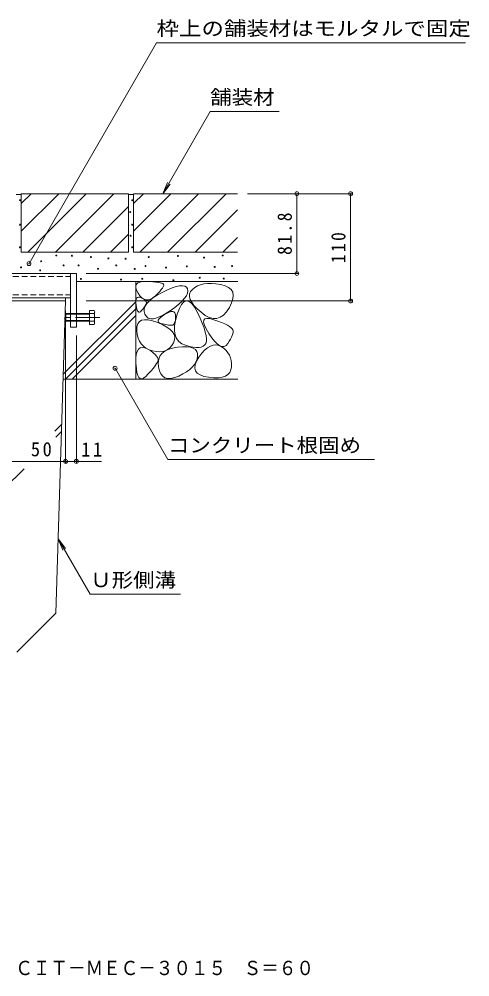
# Model space of a CAD drawing. Units: millimetres at full size, sheet at 1:5. Extents: x -1311 to 1966, y -1318 to 1367.
# Drawn here: x 855 to 1317, y -1318 to -336 of the extents above; entities that cross this region are included whole.
import ezdxf
from ezdxf.enums import TextEntityAlignment as Align

# ---------------------------------------------------------------- set-up
doc = ezdxf.new("R2010")
doc.units = ezdxf.units.MM
doc.header["$LTSCALE"] = 5
doc.header["$PDMODE"] = 32
doc.header["$PDSIZE"] = 4
doc.linetypes.add('CHAIN1', pattern=[8, 5, -1, 1, -1])
doc.linetypes.add('DASHED1', pattern=[1.8, 1.2, -0.6])
for name, color, linetype, lineweight in [('4-0_通り芯', 7, 'Continuous', 9), ('4-4_文字', 7, 'Continuous', 9), ('4-5_建具', 7, 'Continuous', 9), ('4-E_見え係り', 7, 'Continuous', 9), ('4-F_断熱材', 6, 'Continuous', 5)]:
    doc.layers.add(name, color=color, linetype=linetype, lineweight=lineweight)
doc.layers.add('F-4_F-4ﾚｲﾔ', color=2, linetype='Continuous')
doc.styles.add('ＭＳ ゴシック', font='')
doc.styles.get('ＭＳ ゴシック').set_extended_font_data('MS Gothic')

msp = doc.modelspace()

# ---------------------------------------------------------------- linework, layer by layer
at = {"layer": '4-0_通り芯'}
for p, q in [((735.723, -596.518), (907.523, -596.518)), ((913.523, -596.518), (907.523, -596.518)), ((907.523, -596.518), (907.523, -651.518)), ((913.523, -651.518), (913.523, -596.518)), ((740.223, -621.518), (907.523, -621.518)), ((741.523, -624.718), (902.523, -624.718)), ((902.523, -624.718), (902.523, -621.518)), ((907.523, -651.518), (913.523, -651.518))]:
    msp.add_line(p, q, dxfattribs=at)
at = {"layer": '4-0_通り芯', "linetype": 'DASHED1'}
for p, q in [((497.523, -599.718), (907.523, -599.718)), ((497.523, -618.318), (907.523, -618.318))]:
    msp.add_line(p, q, dxfattribs=at)
at = {"layer": '4-0_通り芯', "color": 2}
for p, q in [((902.698, -637.518), (901.998, -638.218)), ((902.698, -637.518), (902.698, -645.518)), ((907.523, -637.518), (902.698, -637.518)), ((931.698, -637.518), (913.523, -637.518)), ((931.698, -634.318), (926.998, -634.318)), ((932.298, -647.382), (932.298, -636.182)), ((901.998, -638.218), (901.998, -644.818)), ((907.523, -638.218), (901.998, -638.218)), ((901.998, -644.818), (902.698, -645.518)), ((901.998, -644.818), (907.523, -644.818)), ((902.698, -645.518), (907.523, -645.518)), ((926.998, -638.218), (913.523, -638.218)), ((913.523, -644.818), (926.998, -644.818)), ((913.523, -645.518), (931.698, -645.518))]:
    msp.add_line(p, q, dxfattribs=at)
at = {"layer": '4-0_通り芯', "color": 2, "linetype": 'DASHED1'}
for p, q in [((907.523, -637.518), (913.523, -637.518)), ((907.523, -638.218), (913.523, -638.218)), ((907.523, -644.818), (913.523, -644.818)), ((907.523, -645.518), (913.523, -645.518))]:
    msp.add_line(p, q, dxfattribs=at)
at = {"layer": '4-0_通り芯', "color": 4, "linetype": 'CHAIN1'}
msp.add_line((937.698, -641.518), (900.777, -641.518), dxfattribs=at)
at = {"layer": '4-0_通り芯', "color": 2}
msp.add_lwpolyline([(926.998, -634.318), (926.998, -648.718), (931.698, -648.718)], dxfattribs=at)
for centre, radius, start, end in [((929.923, -635.918), 2.39, 317.9749, 42.0251), ((918.891, -641.518), 13.418, 342.65606, 17.34394), ((929.923, -647.118), 2.39, 317.9749, 42.0251)]:
    msp.add_arc(centre, radius, start, end, dxfattribs=at)
at = {"layer": '4-4_文字'}
for p, q in [((1196.003, -514.718), (1088.752, -514.718)), ((1139.472, -514.718), (1139.472, -596.518)), ((1194.503, -514.718), (1194.503, -624.718)), ((1140.972, -596.518), (923.523, -596.518)), ((1196.003, -624.718), (923.523, -624.718)), ((902.523, -790.69), (902.523, -634.718)), ((913.523, -790.69), (913.523, -660.218)), ((552.523, -789.19), (902.523, -789.19)), ((902.523, -789.19), (939.416, -789.19))]:
    msp.add_line(p, q, dxfattribs=at)
for p in [(1139.472, -514.718), (1194.503, -514.718), (1139.472, -596.518), (1194.503, -624.718), (902.523, -789.19), (913.523, -789.19)]:
    msp.add_point(p, dxfattribs=at)
at = {"layer": '4-5_建具'}
for p, q in [((865.06, -586.338), (995.727, -360.017)), ((995.727, -360.017), (1312.296, -360.017)), ((1002.064, -514.718), (1050.671, -430.529)), ((1050.671, -430.529), (1121.333, -430.529)), ((1002.064, -514.718), (1006.847, -503.17)), ((1002.064, -514.718), (1009.673, -504.801)), ((953.195, -693.715), (1007.274, -787.383)), ((1007.274, -787.383), (1219.059, -787.383)), ((894.897, -868.653), (927.692, -925.454)), ((894.897, -868.653), (899.681, -880.201)), ((894.897, -868.653), (902.507, -878.57)), ((927.692, -925.454), (1020.146, -925.454))]:
    msp.add_line(p, q, dxfattribs=at)
for p in [(865.06, -586.338), (953.195, -693.715)]:
    msp.add_point(p, dxfattribs=at)
at = {"layer": '4-E_見え係り', "color": 2}
for p, q in [((852.023, -515.718), (857.023, -515.718)), ((967.023, -514.718), (857.023, -514.718)), ((857.023, -524.866), (867.171, -514.718)), ((857.023, -553.15), (895.455, -514.718)), ((857.023, -514.718), (857.023, -574.718)), ((863.739, -574.718), (923.739, -514.718)), ((892.023, -574.718), (952.023, -514.718)), ((967.023, -514.718), (967.023, -574.718)), ((967.023, -515.718), (972.023, -515.718)), ((972.023, -524.866), (982.171, -514.718)), ((972.023, -553.15), (1010.455, -514.718)), ((972.023, -514.718), (972.023, -574.718)), ((1078.752, -514.718), (972.023, -514.718)), ((978.739, -574.718), (1038.739, -514.718)), ((1007.023, -574.718), (1067.023, -514.718)), ((920.308, -574.718), (967.023, -528.003)), ((1035.308, -574.718), (1078.752, -531.274)), ((948.592, -574.718), (967.023, -556.287)), ((1063.592, -574.718), (1078.752, -559.558)), ((967.023, -574.718), (857.023, -574.718)), ((1078.752, -574.718), (972.023, -574.718)), ((913.523, -604.718), (1078.823, -604.718)), ((974.323, -604.718), (974.323, -704.718)), ((900.179, -699.742), (974.323, -625.598)), ((902.274, -704.718), (974.323, -632.669)), ((909.345, -704.718), (974.323, -639.74)), ((900.023, -704.718), (1078.823, -704.718))]:
    msp.add_line(p, q, dxfattribs=at)
for points in [[(1002.845, -607.416), (1003.17, -608.084), (1003.107, -608.985), (1002.656, -610.119), (1001.818, -611.488), (1000.592, -613.089), (998.979, -614.925), (996.978, -616.994), (994.589, -619.296), (992.051, -621.372), (989.6, -622.76), (987.236, -623.462), (984.96, -623.476), (982.772, -622.803), (980.672, -621.442), (978.659, -619.395), (976.733, -616.661), (975.216, -613.782), (974.427, -611.301), (974.366, -609.219), (975.034, -607.535), (976.43, -606.249), (978.555, -605.361), (981.408, -604.872), (984.989, -604.781), (988.721, -604.916), (992.024, -605.107), (994.898, -605.354), (997.344, -605.656), (999.362, -606.013), (1000.952, -606.425), (1002.113, -606.893)], [(1041.295, -636.334), (1045.634, -639.501), (1049.77, -641.587), (1053.704, -642.591), (1057.435, -642.514), (1060.964, -641.355), (1064.29, -639.115), (1067.414, -635.793), (1070.335, -631.39), (1072.664, -626.697), (1074.01, -622.507), (1074.374, -618.819), (1073.755, -615.634), (1072.154, -612.951), (1069.57, -610.771), (1066.004, -609.093), (1061.455, -607.918), (1056.592, -607.187), (1052.08, -606.841), (1047.922, -606.881), (1044.115, -607.306), (1040.662, -608.117), (1037.56, -609.313), (1034.812, -610.895), (1032.415, -612.862), (1030.612, -615.119), (1029.64, -617.569), (1029.502, -620.213), (1030.195, -623.05), (1031.722, -626.081), (1034.08, -629.305), (1037.272, -632.723)], [(1027.375, -612.334), (1027.769, -614.46), (1027.414, -616.78), (1026.311, -619.296), (1024.459, -622.006), (1021.859, -624.912), (1018.51, -628.012), (1014.413, -631.308), (1009.567, -634.798), (1004.597, -637.993), (1000.126, -640.402), (996.155, -642.025), (992.683, -642.862), (989.711, -642.913), (987.238, -642.178), (985.265, -640.657), (983.791, -638.35), (982.999, -635.637), (983.068, -632.896), (984.001, -630.129), (985.795, -627.334), (988.453, -624.513), (991.972, -621.664), (996.355, -618.789), (1001.599, -615.886), (1006.969, -613.279), (1011.724, -611.29), (1015.867, -609.919), (1019.395, -609.166), (1022.311, -609.031), (1024.612, -609.514), (1026.301, -610.615)], [(985.231, -627.331), (984.876, -628.093), (984.438, -628.905), (983.917, -629.769), (983.313, -630.684), (982.627, -631.65), (981.857, -632.667), (981.005, -633.735), (980.07, -634.854), (979.133, -635.764), (978.273, -636.203), (977.49, -636.171), (976.785, -635.669), (976.157, -634.696), (975.607, -633.252), (975.133, -631.337), (974.738, -628.952), (974.506, -626.541), (974.525, -624.551), (974.794, -622.98), (975.314, -621.83), (976.084, -621.1), (977.105, -620.789), (978.377, -620.899), (979.899, -621.429), (981.423, -622.168), (982.703, -622.907), (983.737, -623.646), (984.526, -624.384), (985.07, -625.122), (985.369, -625.859), (985.423, -626.595)], [(1046.104, -668.19), (1046.725, -666.087), (1046.863, -663.45), (1046.515, -660.279), (1045.684, -656.574), (1044.367, -652.335), (1042.567, -647.562), (1040.281, -642.255), (1037.512, -636.414), (1034.554, -631.1), (1031.704, -627.375), (1028.962, -625.238), (1026.328, -624.69), (1023.802, -625.73), (1021.384, -628.359), (1019.074, -632.576), (1016.872, -638.382), (1015.126, -644.653), (1014.187, -650.268), (1014.052, -655.225), (1014.724, -659.526), (1016.2, -663.169), (1018.483, -666.156), (1021.57, -668.485), (1025.464, -670.158), (1029.545, -671.303), (1033.198, -672.051), (1036.421, -672.401), (1039.216, -672.354), (1041.581, -671.909), (1043.518, -671.067), (1045.025, -669.827)], [(1011.3, -649.623), (1010.249, -649.623), (1009.097, -649.556), (1007.844, -649.422), (1006.488, -649.221), (1005.031, -648.954), (1003.473, -648.62), (1001.812, -648.219), (1000.05, -647.751), (998.525, -647.17), (997.573, -646.427), (997.196, -645.524), (997.392, -644.459), (998.163, -643.234), (999.508, -641.847), (1001.427, -640.3), (1003.92, -638.591), (1006.529, -637.055), (1008.793, -636.025), (1010.715, -635.501), (1012.293, -635.482), (1013.527, -635.969), (1014.418, -636.961), (1014.965, -638.46), (1015.169, -640.464), (1015.137, -642.582), (1014.975, -644.422), (1014.685, -645.984), (1014.266, -647.268), (1013.718, -648.274), (1013.041, -649.002), (1012.235, -649.452)], [(1012.975, -667.63), (1011.276, -670.394), (1009.297, -672.661), (1007.04, -674.432), (1004.503, -675.706), (1001.688, -676.484), (998.593, -676.765), (995.22, -676.55), (991.567, -675.838), (987.998, -674.673), (984.874, -673.099), (982.196, -671.115), (979.963, -668.722), (978.176, -665.919), (976.834, -662.707), (975.938, -659.085), (975.487, -655.054), (975.622, -651.219), (976.483, -648.187), (978.07, -645.957), (980.383, -644.53), (983.422, -643.905), (987.187, -644.083), (991.678, -645.063), (996.895, -646.846), (1002.029, -649.082), (1006.27, -651.421), (1009.619, -653.864), (1012.075, -656.41), (1013.639, -659.06), (1014.31, -661.813), (1014.089, -664.67)], [(1073.846, -654.347), (1074.069, -655.49), (1074.042, -656.805), (1073.766, -658.29), (1073.24, -659.947), (1072.465, -661.775), (1071.44, -663.774), (1070.166, -665.944), (1068.642, -668.285), (1066.896, -670.247), (1064.953, -671.277), (1062.815, -671.376), (1060.481, -670.545), (1057.95, -668.782), (1055.224, -666.088), (1052.302, -662.463), (1049.184, -657.907), (1046.452, -653.296), (1044.686, -649.504), (1043.886, -646.532), (1044.054, -644.38), (1045.187, -643.047), (1047.288, -642.535), (1050.355, -642.842), (1054.389, -643.969), (1058.645, -645.476), (1062.38, -646.923), (1065.594, -648.31), (1068.287, -649.638), (1070.459, -650.905), (1072.109, -652.112), (1073.238, -653.26)], [(996.692, -687.378), (995.816, -688.893), (994.759, -690.5), (993.521, -692.198), (992.102, -693.987), (990.502, -695.867), (988.721, -697.838), (986.759, -699.901), (984.615, -702.055), (982.505, -703.772), (980.64, -704.527), (979.021, -704.319), (977.649, -703.148), (976.522, -701.014), (975.642, -697.918), (975.008, -693.858), (974.619, -688.836), (974.576, -683.791), (974.976, -679.663), (975.82, -676.453), (977.108, -674.16), (978.84, -672.784), (981.015, -672.325), (983.634, -672.784), (986.696, -674.16), (989.726, -675.971), (992.248, -677.738), (994.26, -679.458), (995.764, -681.133), (996.759, -682.763), (997.246, -684.347), (997.223, -685.885)], [(1037.783, -681.47), (1037.2, -684.42), (1036.096, -687.247), (1034.471, -689.952), (1032.325, -692.535), (1029.658, -694.995), (1026.469, -697.334), (1022.76, -699.55), (1018.529, -701.644), (1014.276, -703.277), (1010.498, -704.111), (1007.194, -704.146), (1004.366, -703.383), (1002.013, -701.821), (1000.136, -699.459), (998.733, -696.299), (997.805, -692.34), (997.502, -688.211), (997.974, -684.542), (999.219, -681.331), (1001.239, -678.58), (1004.032, -676.288), (1007.601, -674.455), (1011.943, -673.081), (1017.059, -672.167), (1022.199, -671.713), (1026.61, -671.721), (1030.293, -672.191), (1033.247, -673.123), (1035.474, -674.517), (1036.972, -676.372), (1037.742, -678.69)], [(1072.495, -692.206), (1071.944, -695.367), (1070.722, -698.008), (1068.83, -700.131), (1066.267, -701.734), (1063.034, -702.819), (1059.13, -703.384), (1054.556, -703.431), (1049.311, -702.958), (1044.268, -701.997), (1040.299, -700.576), (1037.404, -698.697), (1035.583, -696.358), (1034.836, -693.561), (1035.163, -690.304), (1036.564, -686.589), (1039.039, -682.414), (1042.037, -678.393), (1045.006, -675.136), (1047.947, -672.645), (1050.859, -670.918), (1053.743, -669.957), (1056.598, -669.76), (1059.425, -670.329), (1062.223, -671.662), (1064.82, -673.485), (1067.041, -675.52), (1068.888, -677.769), (1070.359, -680.23), (1071.456, -682.905), (1072.177, -685.792), (1072.524, -688.893)]]:
    msp.add_lwpolyline(points, close=True, dxfattribs=at)
at = {"layer": '4-E_見え係り'}
for centre in [(855.812, -521.512), (970.812, -521.512), (968.828, -533.554), (855.835, -546.494), (970.835, -546.494), (969.124, -557.855), (855.768, -569.72), (970.768, -569.72), (893.003, -578.087), (909.014, -578.359), (928.457, -579.729), (987.71, -579.719), (1017.557, -578.461), (1063.606, -578.092), (877.5, -584.062), (900.401, -588.293), (915.859, -588.333), (946.33, -581.107), (954.428, -588.277), (963.937, -581.383), (984.382, -588.99), (1026.741, -589.286), (1044.425, -580.231), (1073.09, -588.93), (856.843, -590.251), (876.467, -593.423), (935.733, -591.632), (973.289, -591.853), (1005.539, -590.416), (1055.263, -589.857), (918.275, -602.102), (959.421, -602.778), (981.11, -601.949), (1012.909, -603.491), (1040.01, -600.876), (1064.604, -601.765)]:
    msp.add_circle(centre, 0.5, dxfattribs=at)
at = {"layer": '4-F_断熱材'}
for p, q in [((902.523, -624.718), (852.523, -624.718)), ((892.523, -944.718), (902.523, -624.718)), ((891.653, -758.054), (898.573, -751.134)), ((892.574, -764.204), (898.345, -758.433)), ((839.699, -817.079), (860.018, -796.76)), ((852.523, -984.718), (892.523, -944.718))]:
    msp.add_line(p, q, dxfattribs=at)

# ---------------------------------------------------------------- texts
at = {"layer": '4-4_文字', "color": 2, "char_height": 14.66, "attachment_point": 7, "rotation": 90, "style": 'ＭＳ ゴシック'}
for s, insert in [('\\T1.28;\\W0.9;81.8', (1134.472, -577.493)), ('\\T1.27;\\W0.9;110', (1189.503, -585.968))]:
    msp.add_mtext(s, dxfattribs=dict(at, insert=insert))
at = {"layer": '4-4_文字', "color": 2, "char_height": 14.66, "attachment_point": 7, "style": 'ＭＳ ゴシック'}
for s, insert in [('\\T1.27;\\W0.95;50', (866.898, -784.19)), ('\\T1.27;\\W0.95;11', (918.438, -784.19))]:
    msp.add_mtext(s, dxfattribs=dict(at, insert=insert))
at = {"layer": '4-5_建具', "color": 2, "style": 'ＭＳ ゴシック'}
for s, width, p in [('枠上の舗装材はモルタルで固定', 1.15, (995.727, -357.017)), ('舗装材', 1.1, (1050.671, -427.529)), ('コンクリート根固め', 1.1, (1007.274, -784.383)), ('Ｕ形側溝', 1.1, (927.692, -922.454))]:
    msp.add_text(s, height=14.66, dxfattribs=dict(at, width=width)).set_placement(p, align=Align.BOTTOM_LEFT)
at = {"layer": 'F-4_F-4ﾚｲﾔ', "style": 'ＭＳ ゴシック', "width": 0.9}
msp.add_text('センタースリット\u3000現場切断用スチール製枠\u3000納まり図\u3000ＢＣＩＴ－ＭＥＣ－３０１５\u3000Ｓ＝６０', height=14.66, dxfattribs=at).set_placement((365.106, -1320.223), align=Align.BOTTOM_LEFT)

doc.saveas('drawing.dxf')
